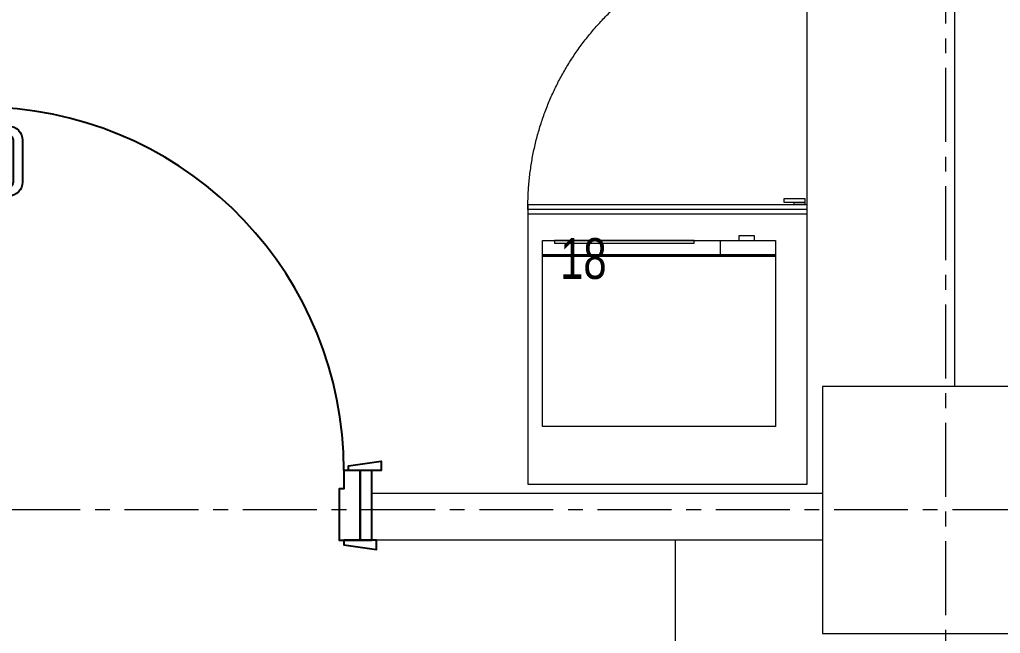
# Model space of a CAD drawing. Header units: millimetres. Extents: x 26027 to 581921, y 7230 to 233891.
# Drawn here: x 478259 to 480366, y 163680 to 164998 of the extents above; entities that cross this region are included whole.
import ezdxf

# ---------------------------------------------------------------- set-up
doc = ezdxf.new("R2010")
doc.units = ezdxf.units.MM
doc.header["$LTSCALE"] = 5
doc.linetypes.add('CENTER', pattern=[50.8, 31.75, -6.35, 6.35, -6.35])
doc.linetypes.add('DASHED', pattern=[0.75, 0.5, -0.25])
for name, color, linetype in [('axes', 9, 'Continuous'), ('GE-ARCHITECTURAL_ELEMENTS', 8, 'Continuous'), ('GE-FURNITURE', 8, 'Continuous')]:
    doc.layers.add(name, color=color, linetype=linetype)
for name, color, linetype, lineweight in [('LOADING', 163, 'Continuous', 5), ('Medical Equipment and Furniture', 163, 'Continuous', 0), ('Structure', 20, 'Continuous', 5), ('Walls', 32, 'Continuous', 5)]:
    doc.layers.add(name, color=color, linetype=linetype, lineweight=lineweight)
doc.layers.add('Wooden Joinery', color=7, linetype='Continuous', lineweight=5, true_color=0xffdcd1)
doc.styles.add('X3G_ENTITY_257CFD', font='swisscl.ttf', dxfattribs={"height": 200})

# ---------------------------------------------------------------- blocks, each defined once
blk = doc.blocks.new('MICROWAVE')
at = {"layer": 'LOADING'}
for p, q in [((35.6883, -3.5368), (35.7218, -3.5368)), ((35.6883, -3.5463), (35.6883, -3.5368)), ((35.7218, -3.5368), (35.7218, -3.5463)), ((35.6435, -3.5463), (35.6435, -3.9463)), ((36.1435, -3.5463), (35.6435, -3.5463)), ((35.7218, -3.5463), (35.6883, -3.5463)), ((35.7624, -3.5463), (35.7624, -3.5771)), ((35.818, -3.5463), (36.1181, -3.5463)), ((35.818, -3.5523), (35.818, -3.5463)), ((36.1181, -3.5523), (35.818, -3.5523)), ((36.1181, -3.5463), (36.1181, -3.5523)), ((36.1435, -3.9463), (36.1435, -3.5463)), ((35.6435, -3.5771), (36.1435, -3.5771)), ((35.6435, -3.5783), (36.1435, -3.5783)), ((35.6435, -3.5796), (36.1435, -3.5796)), ((35.6435, -3.5808), (36.1435, -3.5808)), ((35.6435, -3.9463), (36.1435, -3.9463))]:
    blk.add_line(p, q, dxfattribs=at)
blk = doc.blocks.new('UNDER COUNTER FRIDGE')
at = {"layer": 'LOADING', "ltscale": 10}
blk.add_line((35.575, -3.49), (35.575, -2.89), dxfattribs=at)
at = {"layer": 'LOADING'}
for p, q in [((35.575, -3.47), (36.175, -3.47)), ((35.575, -4.07), (35.575, -3.47)), ((36.175, -3.47), (36.175, -4.07)), ((35.575, -3.48), (36.175, -3.48)), ((35.575, -3.49), (36.175, -3.49)), ((36.175, -4.07), (35.575, -4.07))]:
    blk.add_line(p, q, dxfattribs=at)
for points in [[(35.58, -3.4648), (35.6243, -3.4648), (35.6243, -3.4564), (35.58, -3.4564)], [(35.58, -3.47), (35.6031, -3.47), (35.6031, -3.4648), (35.58, -3.4648)]]:
    blk.add_lwpolyline(points, close=True, dxfattribs=at)
at = {"layer": 'LOADING', "linetype": 'DASHED', "ltscale": 10}
blk.add_arc((35.5899, -3.475), 0.5852, 359.5104, 91.4525, dxfattribs=at)
blk = doc.blocks.new('A$C72370EFE')
at = {"layer": 'GE-ARCHITECTURAL_ELEMENTS'}
for p, q in [((-0.01, -0.04), (-0.02, -0.04)), ((-0.01, -0.03), (-0.01, -0.07)), ((0, -0.03), (-0.01, -0.03)), ((0.04, -0.03), (0.05, -0.03)), ((0.05, -0.03), (0.05, -0.07)), ((0.05, -0.04), (0.06, -0.04)), ((-0.01, -0.06), (-0.02, -0.06)), ((0.05, -0.06), (0.06, -0.06)), ((-0.05, -0.07), (-0.05, -0.16)), ((-0.03, -0.07), (-0.03, -0.16)), ((0, -0.07), (-0.01, -0.07)), ((0.04, -0.07), (0.05, -0.07)), ((0.07, -0.07), (0.07, -0.16)), ((0.09, -0.07), (0.09, -0.16)), ((-0.01, -0.17), (-0.02, -0.17)), ((-0.01, -0.17), (-0.01, -0.19)), ((0.05, -0.17), (0.06, -0.17)), ((0.05, -0.17), (0.05, -0.19)), ((-0.01, -0.19), (-0.02, -0.19)), ((0.05, -0.19), (0.06, -0.19))]:
    blk.add_line(p, q, dxfattribs=at)
for centre, radius, start, end in [((-0.02, -0.07), 0.03, 90, 180), ((0.06, -0.07), 0.03, 0, 90), ((-0.02, -0.07), 0.01, 90, 180), ((0.06, -0.07), 0.01, 0, 90), ((-0.02, -0.16), 0.03, 180, 270), ((-0.02, -0.16), 0.01, 180, 270), ((0.06, -0.16), 0.01, 270, 0), ((0.06, -0.16), 0.03, 270, 0)]:
    blk.add_arc(centre, radius, start, end, dxfattribs=at)
blk = doc.blocks.new('DR1')
at = {"layer": 'GE-FURNITURE', "elevation": 0}
for points in [[(1743552.9, 41731.9), (1743562.9, 41731.9), (1743572.9, 41801.9), (1743552.9, 41801.9)], [(1743402.9, 41721.9), (1743392.9, 41721.9), (1743382.9, 41791.9), (1743402.9, 41791.9)], [(1743552.9, 41681.9), (1744331.9, 41681.9), (1744331.9, 41721.9), (1743552.9, 41721.9)], [(1743402.9, 40941.9), (1743392.9, 40941.9), (1743382.9, 40871.9), (1743402.9, 40871.9)], [(1743552.9, 40931.9), (1743562.9, 40931.9), (1743572.9, 40861.9), (1743552.9, 40861.9)]]:
    blk.add_lwpolyline(points, close=True, dxfattribs=at)
for points in [[(1743552.9, 41756.9), (1743402.9, 41756.9), (1743402.9, 41781.9), (1743552.9, 41781.9), (1743552.9, 41756.9)], [(1743552.9, 41756.9), (1743552.9, 41721.9), (1743512.9, 41721.9), (1743512.9, 41711.9), (1743402.9, 41711.9), (1743402.9, 41756.9), (1743552.9, 41756.9)], [(1743552.9, 40906.9), (1743552.9, 40941.9), (1743512.9, 40941.9), (1743512.9, 40951.9), (1743402.9, 40951.9), (1743402.9, 40906.9), (1743552.9, 40906.9)], [(1743552.9, 40906.9), (1743402.9, 40906.9), (1743402.9, 40881.9), (1743552.9, 40881.9), (1743552.9, 40906.9)]]:
    blk.add_lwpolyline(points, dxfattribs=at)
at = {"layer": 'GE-FURNITURE'}
blk.add_arc((1743552.9, 41721.9, 0), 780, 270, 357.0603, dxfattribs=at)
at = {"layer": 'GE-FURNITURE', "xscale": -999.9999999998856, "yscale": 999.9999999998856, "zscale": 999.9999999998854, "rotation": 270}
blk.add_blockref('A$C72370EFE', (1744331.9, 41681.9, 0), dxfattribs=at)

msp = doc.modelspace()

# ---------------------------------------------------------------- linework, layer by layer
at = {"layer": 'axes', "linetype": 'CENTER', "lineweight": 0}
for p, q in [((480248.8, 120285.6, 0), (480248.8, 230811.1, 0)), ((544175.8, 163945.3, 2.4), (461383.1, 163945.3, 2.4))]:
    msp.add_line(p, q, dxfattribs=at)
at = {"layer": 'Medical Equipment and Furniture'}
msp.add_line((479668.4, 159235.3, 2.4), (479668.4, 163880.3, 2.4), dxfattribs=at)
at = {"layer": 'Structure', "elevation": 2.4}
msp.add_lwpolyline([(479983.8, 163680.3), (480513.8, 163680.3), (480513.8, 164210.3), (479983.8, 164210.3)], close=True, dxfattribs=at)
at = {"layer": 'Walls'}
for p, q in [((480268.4, 164210.3, 2.4), (480268.4, 167730.3, 2.4)), ((479015.8, 163980.3, 2.4), (479015.8, 163880.3, 2.4)), ((479983.8, 163980.3, 2.4), (479015.8, 163980.3, 2.4)), ((479983.8, 163880.3, 2.4), (479015.8, 163880.3, 2.4))]:
    msp.add_line(p, q, dxfattribs=at)

# ---------------------------------------------------------------- block references
at = {"layer": 'Medical Equipment and Furniture', "xscale": -1000, "yscale": 1000, "zscale": 1000}
for name in ['UNDER COUNTER FRIDGE', 'MICROWAVE']:
    msp.add_blockref(name, (515526.4, 168070.5, 2.4), dxfattribs=at)
at = {"layer": 'Wooden Joinery', "rotation": 90.00000000000001}
msp.add_blockref('DR1', (519897.7, -1579522.6, 2.4), dxfattribs=at)

# ---------------------------------------------------------------- texts
at = {"layer": 'Medical Equipment and Furniture', "insert": (479470.5, 164528.9, 2.4), "char_height": 87.47, "attachment_point": 2, "style": 'X3G_ENTITY_257CFD'}
msp.add_mtext('18', dxfattribs=at)

doc.saveas('drawing.dxf')
